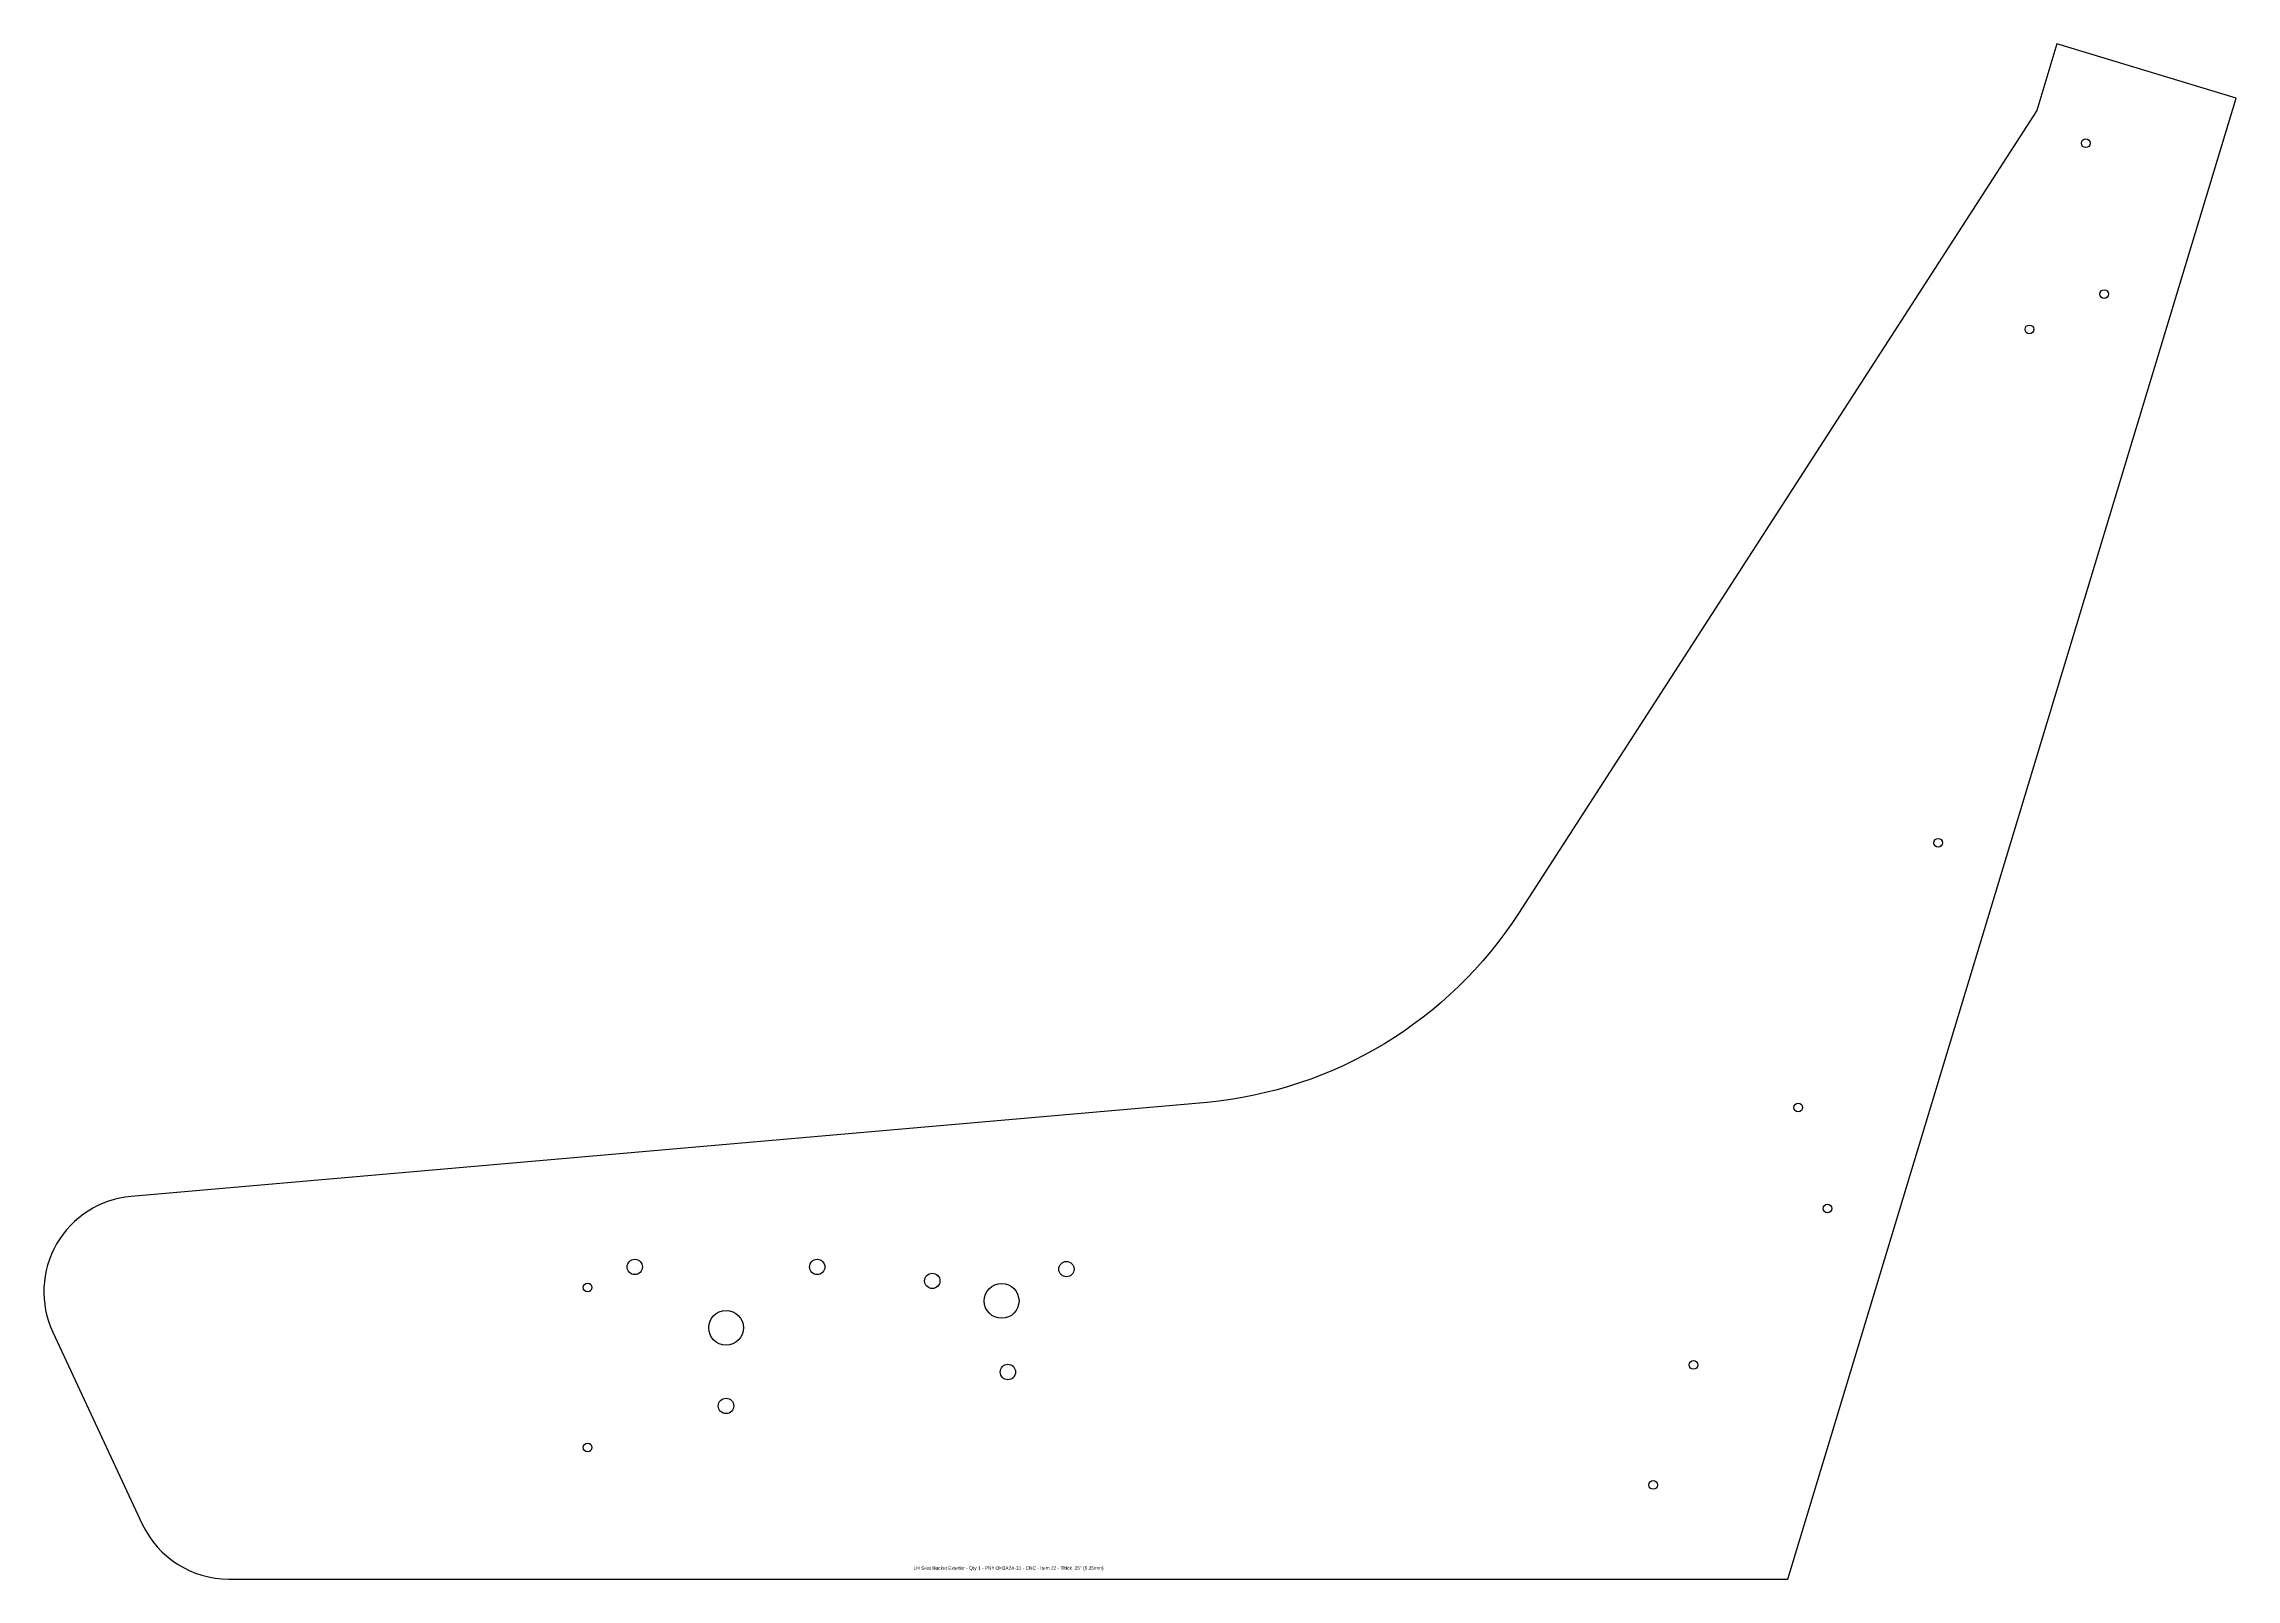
# Model space of a CAD drawing. Extents: x 1.3 to 32.9, y 3 to 25.1.
import ezdxf

# ---------------------------------------------------------------- set-up
doc = ezdxf.new("R2010")
doc.units = 0
doc.header["$MEASUREMENT"] = 0
doc.layers.get('0').update_dxf_attribs({"linetype": 'CONTINUOUS'})
doc.layers.add('Info', color=4, linetype='CONTINUOUS')
doc.styles.add('Annotative', font='txt')

msp = doc.modelspace()

# ---------------------------------------------------------------- linework, layer by layer
at = {"color": 7, "linetype": 'Continuous'}
msp.add_lwpolyline([(18.046, 9.892), (2.559, 8.537, 0.520567), (1.432, 6.586), (2.721, 3.823, 0.291473), (3.967, 3.03), (26.408, 3.03), (32.86, 24.348), (30.279, 25.128), (29.99, 24.171), (22.529, 12.612, -0.230069)], format="xyb", close=True, dxfattribs=at)
for centre, radius in [((30.694, 23.697), 0.0625), ((30.961, 21.527), 0.0625), ((29.883, 21.019), 0.0625), ((28.571, 13.63), 0.0625), ((26.557, 9.819), 0.0625), ((26.978, 8.366), 0.0625), ((9.81, 7.523), 0.11), ((12.435, 7.523), 0.11), ((16.023, 7.492), 0.11), ((9.131, 7.228), 0.0625), ((14.092, 7.323), 0.11), ((15.09, 7.034), 0.25), ((11.123, 6.648), 0.25), ((15.18, 6.011), 0.111), ((25.049, 6.113), 0.0625), ((11.123, 5.523), 0.111), ((9.131, 4.924), 0.0625), ((24.468, 4.385), 0.0625)]:
    msp.add_circle(centre, radius, dxfattribs=at)

# ---------------------------------------------------------------- texts
at = {"layer": 'Info', "insert": (15.19, 3.214), "char_height": 0.05, "attachment_point": 2, "style": 'Annotative'}
msp.add_mtext_dynamic_manual_height_columns('LH Seat Bucket Exterior - Qty 1 - PN# OH3A2A-31 - CNC - Item 22 - Thick .25" (6.35mm)', width=5.31726, gutter_width=0.625, heights=[0.083], dxfattribs=at)

doc.saveas('drawing.dxf')
